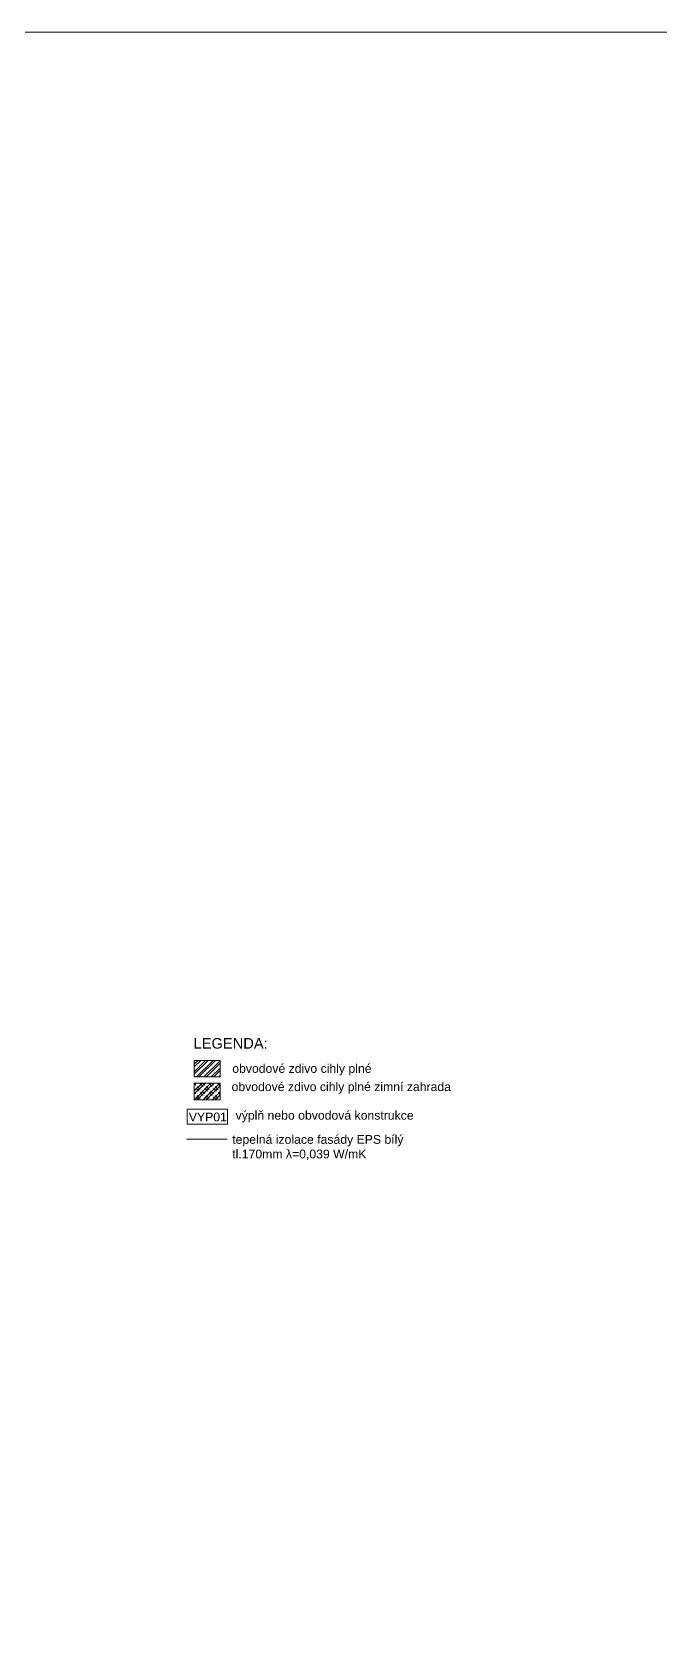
# Model space of a CAD drawing. Header units: millimetres. Extents: x 30012 to 281006, y -63657 to 130824.
# Drawn here: x 65717 to 83654, y -17764 to 28128 of the extents above; entities that cross this region are included whole.
import ezdxf

# ---------------------------------------------------------------- set-up
doc = ezdxf.new("R2010")
doc.units = ezdxf.units.MM
doc.layers.add('popisy', color=2, linetype='Continuous', lineweight=15)
doc.layers.add('tenka', color=6, linetype='Continuous', lineweight=15)
doc.layers.add('srafy', color=7, linetype='Continuous', lineweight=9, true_color=0x8c8c8c)
doc.styles.get("Standard").update_dxf_attribs({"font": 'arial.ttf'})
doc.linetypes.add('BATTING', pattern='A,0.00254,-2.54,[134,ltypeshp.shx,S=2.54,R=0,X=-2.54,Y=0],-5.08,[134,ltypeshp.shx,S=2.54,R=180,X=2.54,Y=0],-2.54', length=10.16254)

msp = doc.modelspace()

# ---------------------------------------------------------------- hatches: boundary and pattern name
at = {"layer": 'srafy', "transparency": 33554687}
h = msp.add_hatch(dxfattribs=at)
h.set_pattern_fill('ZDIVO-OBECNE', color=256, scale=50)
h.set_pattern_definition([(45, (-1069.71, -5315.5), (-106.06602, 106.06602), []), (45, (-999, -5315.5), (-106.06602, 106.06602), [])])
h.paths.add_polyline_path([(71090.6, -1240.8), (70352, -1240.8), (70352, -1715.8), (71090.6, -1715.8)])
h = msp.add_hatch(dxfattribs=at)
h.set_pattern_fill('ZDIVO-PLYNOSILIK', color=256, scale=60)
h.set_pattern_definition([(45, (-1069.71, -5315.5), (-127.2792, 127.2792), []), (45, (-984.86, -5315.5), (-127.2792, 127.2792), []), (135, (-925.64, -5298.7), (-127.2792, -127.2792), [120, -60]), (135, (-883.21, -5256.27), (-127.2792, -127.2792), [120, -60])])
h.paths.add_polyline_path([(71090.6, -1894.1), (70352, -1894.1), (70352, -2369.2), (71090.6, -2369.2)])

# ---------------------------------------------------------------- linework, layer by layer
at = {"layer": 'popisy', "transparency": 33554687}
msp.add_lwpolyline([(30012.2, 28128.4), (99222.3, 28128.4), (99222.3, -49640.6), (30012.2, -49640.6)], close=True, dxfattribs=at)
at = {"layer": 'srafy', "color": 20, "linetype": 'BATTING', "ltscale": 5.8, "true_color": 0xe74c18, "transparency": 33554687}
msp.add_lwpolyline([(70132, -3491.9), (71290.2, -3491.9)], dxfattribs=at)
at = {"layer": 'tenka', "transparency": 33554687}
for points in [[(70352, -1240.8), (71090.6, -1240.8), (71090.6, -1715.8), (70352, -1715.8)], [(70352, -1894.1), (71090.6, -1894.1), (71090.6, -2369.2), (70352, -2369.2)], [(70147.4, -2633.5), (71295.1, -2633.5), (71295.1, -3061.6), (70147.4, -3061.6)], [(70147.4, -2633.5), (71295.1, -2633.5), (71295.1, -3061.6), (70147.4, -3061.6)]]:
    msp.add_lwpolyline(points, close=True, dxfattribs=at)

# ---------------------------------------------------------------- texts
for s, height, p in [('LEGENDA:', 300, (70330.1, -905.3)), ('VYP01', 250, (70194.7, -2982.6))]:
    msp.add_text(s, height=height, dxfattribs=at).set_placement(p)
at = {"layer": 'tenka', "transparency": 33554687, "char_height": 250, "attachment_point": 7}
for s, insert, width in [('obvodové zdivo cihly plné', (71435.5, -1672.7), 7852.498), ('obvodové zdivo cihly plné zimní zahrada', (71415.7, -2193.8), 7852.498), (' výplň nebo obvodová konstrukce', (71435.5, -3010), 7048.945), ('\\A1;tepelná izolace fasády EPS bílý \\Ptl.170mm λ=0,039 W/mK ', (71435.5, -4086.9), 7857.494)]:
    msp.add_mtext(s, dxfattribs=dict(at, insert=insert, width=width))

doc.saveas('drawing.dxf')
